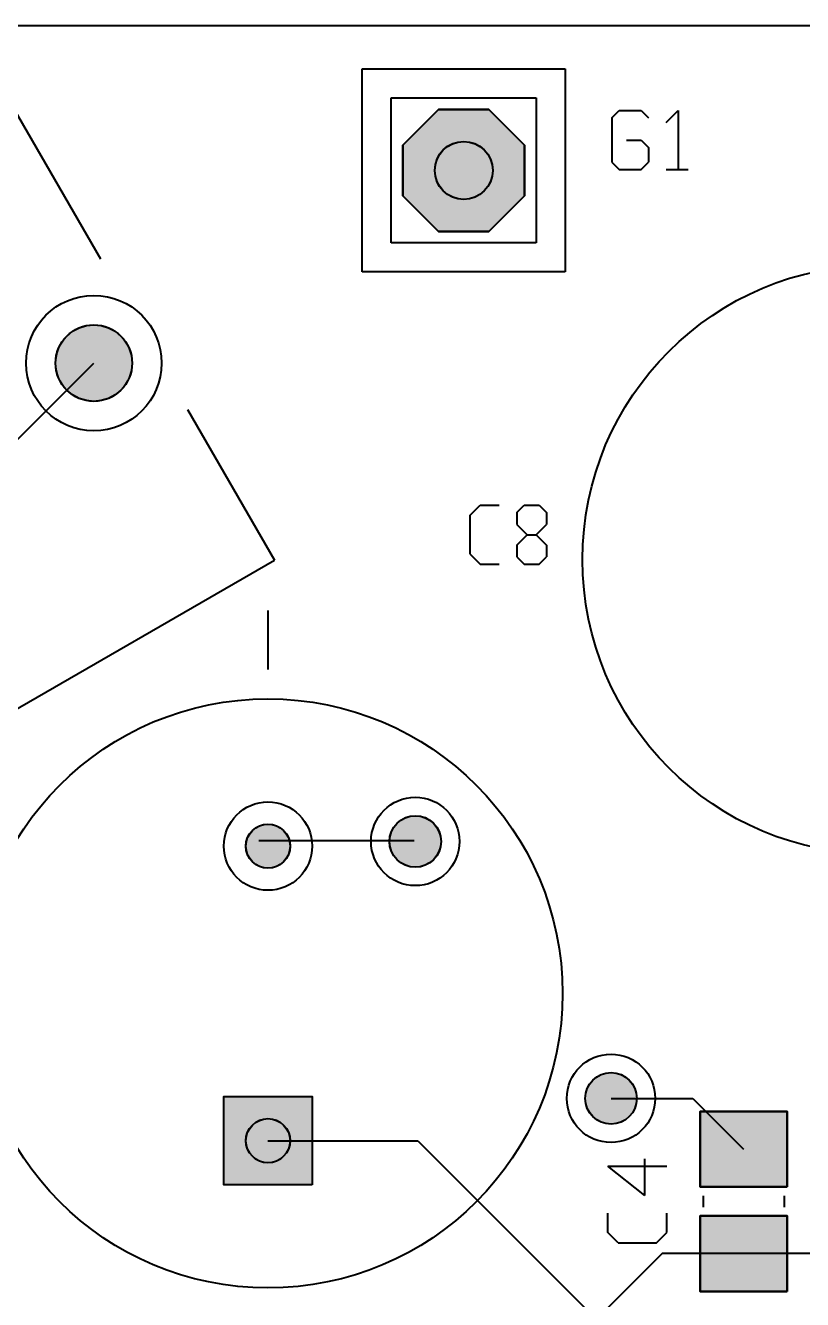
# Model space of a CAD drawing. Header units: millimetres. Extents: x 2.5 to 94, y 2.7 to 61.7.
# Drawn here: x 33.9 to 47.3, y 39.76 to 61.73 of the extents above; entities that cross this region are included whole.
import ezdxf

# ---------------------------------------------------------------- set-up
doc = ezdxf.new("R2010")
doc.units = ezdxf.units.MM
for name, color, linetype in [('bottom_copper', 7, 'Continuous'), ('bottom_silk', 7, 'Continuous'), ('drill_plated', 7, 'Continuous'), ('outline', 7, 'Continuous'), ('top_copper', 7, 'Continuous'), ('top_silk', 7, 'Continuous')]:
    doc.layers.add(name, color=color, linetype=linetype)

msp = doc.modelspace()

# ---------------------------------------------------------------- hatches: boundary and pattern name
at = {"layer": 'bottom_copper', "lineweight": 40}
for points in [[(42.508, 58.793), (41.893, 58.178), (41.023, 58.178), (40.408, 58.793), (40.408, 59.663), (41.023, 60.278), (41.893, 60.278), (42.508, 59.663), (42.508, 58.793)], [(41.948, 59.13), (41.92, 59.037), (41.874, 58.95), (41.812, 58.874), (41.736, 58.812), (41.649, 58.766), (41.556, 58.738), (41.458, 58.728), (41.36, 58.738), (41.267, 58.766), (41.18, 58.812), (41.104, 58.874), (41.042, 58.95), (40.996, 59.037), (40.968, 59.13), (40.958, 59.228), (40.968, 59.326), (40.996, 59.419), (41.042, 59.506), (41.104, 59.582), (41.18, 59.644), (41.267, 59.69), (41.36, 59.718), (41.458, 59.728), (41.556, 59.718), (41.649, 59.69), (41.736, 59.644), (41.812, 59.582), (41.874, 59.506), (41.92, 59.419), (41.948, 59.326), (41.958, 59.228), (41.948, 59.13)], [(35.726, 55.777), (35.689, 55.653), (35.628, 55.539), (35.546, 55.439), (35.445, 55.357), (35.331, 55.296), (35.207, 55.258), (35.079, 55.245), (34.95, 55.258), (34.826, 55.296), (34.712, 55.357), (34.612, 55.439), (34.529, 55.539), (34.468, 55.653), (34.431, 55.777), (34.418, 55.906), (34.431, 56.035), (34.468, 56.159), (34.529, 56.273), (34.612, 56.373), (34.712, 56.455), (34.826, 56.516), (34.95, 56.554), (35.079, 56.566), (35.207, 56.554), (35.331, 56.516), (35.445, 56.455), (35.546, 56.373), (35.628, 56.273), (35.689, 56.159), (35.726, 56.035), (35.739, 55.906), (35.726, 55.777)], [(38.456, 47.502), (38.434, 47.43), (38.399, 47.364), (38.351, 47.307), (38.294, 47.259), (38.228, 47.224), (38.156, 47.202), (38.082, 47.195), (38.008, 47.202), (37.936, 47.224), (37.87, 47.259), (37.813, 47.307), (37.765, 47.364), (37.73, 47.43), (37.708, 47.502), (37.701, 47.576), (37.708, 47.65), (37.73, 47.722), (37.765, 47.788), (37.813, 47.845), (37.87, 47.893), (37.936, 47.928), (38.008, 47.95), (38.082, 47.957), (38.156, 47.95), (38.228, 47.928), (38.294, 47.893), (38.351, 47.845), (38.399, 47.788), (38.434, 47.722), (38.456, 47.65), (38.463, 47.576), (38.456, 47.502)], [(41.058, 47.569), (41.033, 47.486), (40.992, 47.409), (40.936, 47.342), (40.869, 47.286), (40.792, 47.245), (40.709, 47.22), (40.622, 47.212), (40.535, 47.22), (40.452, 47.245), (40.375, 47.286), (40.308, 47.342), (40.252, 47.409), (40.211, 47.486), (40.186, 47.569), (40.178, 47.656), (40.186, 47.743), (40.211, 47.826), (40.252, 47.903), (40.308, 47.97), (40.375, 48.026), (40.452, 48.067), (40.535, 48.092), (40.622, 48.1), (40.709, 48.092), (40.792, 48.067), (40.869, 48.026), (40.936, 47.97), (40.992, 47.903), (41.033, 47.826), (41.058, 47.743), (41.066, 47.656), (41.058, 47.569)], [(44.434, 43.139), (44.409, 43.056), (44.368, 42.979), (44.312, 42.912), (44.245, 42.856), (44.168, 42.815), (44.085, 42.79), (43.998, 42.782), (43.911, 42.79), (43.828, 42.815), (43.751, 42.856), (43.684, 42.912), (43.628, 42.979), (43.587, 43.056), (43.562, 43.139), (43.553, 43.226), (43.562, 43.313), (43.587, 43.396), (43.628, 43.473), (43.684, 43.54), (43.751, 43.596), (43.828, 43.637), (43.911, 43.662), (43.998, 43.67), (44.085, 43.662), (44.168, 43.637), (44.245, 43.596), (44.312, 43.54), (44.368, 43.473), (44.409, 43.396), (44.434, 43.313), (44.443, 43.226), (44.434, 43.139)], [(38.844, 41.734), (37.32, 41.734), (37.32, 43.258), (38.844, 43.258), (38.844, 41.734)], [(38.456, 42.422), (38.434, 42.35), (38.399, 42.284), (38.351, 42.227), (38.294, 42.179), (38.228, 42.144), (38.156, 42.122), (38.082, 42.115), (38.008, 42.122), (37.936, 42.144), (37.87, 42.179), (37.813, 42.227), (37.765, 42.284), (37.73, 42.35), (37.708, 42.422), (37.701, 42.496), (37.708, 42.57), (37.73, 42.642), (37.765, 42.708), (37.813, 42.765), (37.87, 42.813), (37.936, 42.848), (38.008, 42.87), (38.082, 42.877), (38.156, 42.87), (38.228, 42.848), (38.294, 42.813), (38.351, 42.765), (38.399, 42.708), (38.434, 42.642), (38.456, 42.57), (38.463, 42.496), (38.456, 42.422)]]:
    msp.add_hatch(color=7, dxfattribs=at).paths.add_polyline_path(points, flags=0)
at = {"layer": 'drill_plated', "lineweight": 40}
for points in [[(41.948, 59.13), (41.92, 59.037), (41.874, 58.95), (41.812, 58.874), (41.736, 58.812), (41.649, 58.766), (41.556, 58.738), (41.458, 58.728), (41.36, 58.738), (41.267, 58.766), (41.18, 58.812), (41.104, 58.874), (41.042, 58.95), (40.996, 59.037), (40.968, 59.13), (40.958, 59.228), (40.968, 59.326), (40.996, 59.419), (41.042, 59.506), (41.104, 59.582), (41.18, 59.644), (41.267, 59.69), (41.36, 59.718), (41.458, 59.728), (41.556, 59.718), (41.649, 59.69), (41.736, 59.644), (41.812, 59.582), (41.874, 59.506), (41.92, 59.419), (41.948, 59.326), (41.958, 59.228), (41.948, 59.13)], [(35.726, 55.777), (35.689, 55.653), (35.628, 55.539), (35.546, 55.439), (35.445, 55.357), (35.331, 55.296), (35.207, 55.258), (35.079, 55.245), (34.95, 55.258), (34.826, 55.296), (34.712, 55.357), (34.612, 55.439), (34.529, 55.539), (34.468, 55.653), (34.431, 55.777), (34.418, 55.906), (34.431, 56.035), (34.468, 56.159), (34.529, 56.273), (34.612, 56.373), (34.712, 56.455), (34.826, 56.516), (34.95, 56.554), (35.079, 56.566), (35.207, 56.554), (35.331, 56.516), (35.445, 56.455), (35.546, 56.373), (35.628, 56.273), (35.689, 56.159), (35.726, 56.035), (35.739, 55.906), (35.726, 55.777)], [(38.456, 47.502), (38.434, 47.43), (38.399, 47.364), (38.351, 47.307), (38.294, 47.259), (38.228, 47.224), (38.156, 47.202), (38.082, 47.195), (38.008, 47.202), (37.936, 47.224), (37.87, 47.259), (37.813, 47.307), (37.765, 47.364), (37.73, 47.43), (37.708, 47.502), (37.701, 47.576), (37.708, 47.65), (37.73, 47.722), (37.765, 47.788), (37.813, 47.845), (37.87, 47.893), (37.936, 47.928), (38.008, 47.95), (38.082, 47.957), (38.156, 47.95), (38.228, 47.928), (38.294, 47.893), (38.351, 47.845), (38.399, 47.788), (38.434, 47.722), (38.456, 47.65), (38.463, 47.576), (38.456, 47.502)], [(41.058, 47.569), (41.033, 47.486), (40.992, 47.409), (40.936, 47.342), (40.869, 47.286), (40.792, 47.245), (40.709, 47.22), (40.622, 47.212), (40.535, 47.22), (40.452, 47.245), (40.375, 47.286), (40.308, 47.342), (40.252, 47.409), (40.211, 47.486), (40.186, 47.569), (40.178, 47.656), (40.186, 47.743), (40.211, 47.826), (40.252, 47.903), (40.308, 47.97), (40.375, 48.026), (40.452, 48.067), (40.535, 48.092), (40.622, 48.1), (40.709, 48.092), (40.792, 48.067), (40.869, 48.026), (40.936, 47.97), (40.992, 47.903), (41.033, 47.826), (41.058, 47.743), (41.066, 47.656), (41.058, 47.569)], [(44.434, 43.139), (44.409, 43.056), (44.368, 42.979), (44.312, 42.912), (44.245, 42.856), (44.168, 42.815), (44.085, 42.79), (43.998, 42.782), (43.911, 42.79), (43.828, 42.815), (43.751, 42.856), (43.684, 42.912), (43.628, 42.979), (43.587, 43.056), (43.562, 43.139), (43.553, 43.226), (43.562, 43.313), (43.587, 43.396), (43.628, 43.473), (43.684, 43.54), (43.751, 43.596), (43.828, 43.637), (43.911, 43.662), (43.998, 43.67), (44.085, 43.662), (44.168, 43.637), (44.245, 43.596), (44.312, 43.54), (44.368, 43.473), (44.409, 43.396), (44.434, 43.313), (44.443, 43.226), (44.434, 43.139)], [(38.456, 42.422), (38.434, 42.35), (38.399, 42.284), (38.351, 42.227), (38.294, 42.179), (38.228, 42.144), (38.156, 42.122), (38.082, 42.115), (38.008, 42.122), (37.936, 42.144), (37.87, 42.179), (37.813, 42.227), (37.765, 42.284), (37.73, 42.35), (37.708, 42.422), (37.701, 42.496), (37.708, 42.57), (37.73, 42.642), (37.765, 42.708), (37.813, 42.765), (37.87, 42.813), (37.936, 42.848), (38.008, 42.87), (38.082, 42.877), (38.156, 42.87), (38.228, 42.848), (38.294, 42.813), (38.351, 42.765), (38.399, 42.708), (38.434, 42.642), (38.456, 42.57), (38.463, 42.496), (38.456, 42.422)]]:
    msp.add_hatch(color=7, dxfattribs=at).paths.add_polyline_path(points, flags=0)
at = {"layer": 'top_copper', "lineweight": 40}
for points in [[(42.508, 58.793), (41.893, 58.178), (41.023, 58.178), (40.408, 58.793), (40.408, 59.663), (41.023, 60.278), (41.893, 60.278), (42.508, 59.663), (42.508, 58.793)], [(41.948, 59.13), (41.92, 59.037), (41.874, 58.95), (41.812, 58.874), (41.736, 58.812), (41.649, 58.766), (41.556, 58.738), (41.458, 58.728), (41.36, 58.738), (41.267, 58.766), (41.18, 58.812), (41.104, 58.874), (41.042, 58.95), (40.996, 59.037), (40.968, 59.13), (40.958, 59.228), (40.968, 59.326), (40.996, 59.419), (41.042, 59.506), (41.104, 59.582), (41.18, 59.644), (41.267, 59.69), (41.36, 59.718), (41.458, 59.728), (41.556, 59.718), (41.649, 59.69), (41.736, 59.644), (41.812, 59.582), (41.874, 59.506), (41.92, 59.419), (41.948, 59.326), (41.958, 59.228), (41.948, 59.13)], [(35.726, 55.777), (35.689, 55.653), (35.628, 55.539), (35.546, 55.439), (35.445, 55.357), (35.331, 55.296), (35.207, 55.258), (35.079, 55.245), (34.95, 55.258), (34.826, 55.296), (34.712, 55.357), (34.612, 55.439), (34.529, 55.539), (34.468, 55.653), (34.431, 55.777), (34.418, 55.906), (34.431, 56.035), (34.468, 56.159), (34.529, 56.273), (34.612, 56.373), (34.712, 56.455), (34.826, 56.516), (34.95, 56.554), (35.079, 56.566), (35.207, 56.554), (35.331, 56.516), (35.445, 56.455), (35.546, 56.373), (35.628, 56.273), (35.689, 56.159), (35.726, 56.035), (35.739, 55.906), (35.726, 55.777)], [(38.456, 47.502), (38.434, 47.43), (38.399, 47.364), (38.351, 47.307), (38.294, 47.259), (38.228, 47.224), (38.156, 47.202), (38.082, 47.195), (38.008, 47.202), (37.936, 47.224), (37.87, 47.259), (37.813, 47.307), (37.765, 47.364), (37.73, 47.43), (37.708, 47.502), (37.701, 47.576), (37.708, 47.65), (37.73, 47.722), (37.765, 47.788), (37.813, 47.845), (37.87, 47.893), (37.936, 47.928), (38.008, 47.95), (38.082, 47.957), (38.156, 47.95), (38.228, 47.928), (38.294, 47.893), (38.351, 47.845), (38.399, 47.788), (38.434, 47.722), (38.456, 47.65), (38.463, 47.576), (38.456, 47.502)], [(41.058, 47.569), (41.033, 47.486), (40.992, 47.409), (40.936, 47.342), (40.869, 47.286), (40.792, 47.245), (40.709, 47.22), (40.622, 47.212), (40.535, 47.22), (40.452, 47.245), (40.375, 47.286), (40.308, 47.342), (40.252, 47.409), (40.211, 47.486), (40.186, 47.569), (40.178, 47.656), (40.186, 47.743), (40.211, 47.826), (40.252, 47.903), (40.308, 47.97), (40.375, 48.026), (40.452, 48.067), (40.535, 48.092), (40.622, 48.1), (40.709, 48.092), (40.792, 48.067), (40.869, 48.026), (40.936, 47.97), (40.992, 47.903), (41.033, 47.826), (41.058, 47.743), (41.066, 47.656), (41.058, 47.569)], [(44.434, 43.139), (44.409, 43.056), (44.368, 42.979), (44.312, 42.912), (44.245, 42.856), (44.168, 42.815), (44.085, 42.79), (43.998, 42.782), (43.911, 42.79), (43.828, 42.815), (43.751, 42.856), (43.684, 42.912), (43.628, 42.979), (43.587, 43.056), (43.562, 43.139), (43.553, 43.226), (43.562, 43.313), (43.587, 43.396), (43.628, 43.473), (43.684, 43.54), (43.751, 43.596), (43.828, 43.637), (43.911, 43.662), (43.998, 43.67), (44.085, 43.662), (44.168, 43.637), (44.245, 43.596), (44.312, 43.54), (44.368, 43.473), (44.409, 43.396), (44.434, 43.313), (44.443, 43.226), (44.434, 43.139)], [(38.844, 41.734), (37.32, 41.734), (37.32, 43.258), (38.844, 43.258), (38.844, 41.734)], [(38.456, 42.422), (38.434, 42.35), (38.399, 42.284), (38.351, 42.227), (38.294, 42.179), (38.228, 42.144), (38.156, 42.122), (38.082, 42.115), (38.008, 42.122), (37.936, 42.144), (37.87, 42.179), (37.813, 42.227), (37.765, 42.284), (37.73, 42.35), (37.708, 42.422), (37.701, 42.496), (37.708, 42.57), (37.73, 42.642), (37.765, 42.708), (37.813, 42.765), (37.87, 42.813), (37.936, 42.848), (38.008, 42.87), (38.082, 42.877), (38.156, 42.87), (38.228, 42.848), (38.294, 42.813), (38.351, 42.765), (38.399, 42.708), (38.434, 42.642), (38.456, 42.57), (38.463, 42.496), (38.456, 42.422)], [(47.034, 41.698), (45.534, 41.698), (45.534, 42.998), (47.034, 42.998), (47.034, 41.698)], [(47.034, 39.898), (45.534, 39.898), (45.534, 41.198), (47.034, 41.198), (47.034, 39.898)]]:
    msp.add_hatch(color=7, dxfattribs=at).paths.add_polyline_path(points, flags=0)

# ---------------------------------------------------------------- linework, layer by layer
at = {"layer": 'bottom_copper', "color": 7, "lineweight": 40}
for p, q in [((41.023, 60.278), (40.408, 59.663)), ((41.893, 60.278), (41.023, 60.278)), ((42.508, 59.663), (41.893, 60.278)), ((40.408, 59.663), (40.408, 58.793)), ((42.508, 58.793), (42.508, 59.663)), ((40.408, 58.793), (41.023, 58.178)), ((41.893, 58.178), (42.508, 58.793)), ((41.023, 58.178), (41.893, 58.178)), ((37.32, 43.258), (38.844, 43.258)), ((37.32, 41.734), (37.32, 43.258)), ((38.844, 43.258), (38.844, 41.734)), ((38.844, 41.734), (37.32, 41.734))]:
    msp.add_line(p, q, dxfattribs=at)
for points in [[(42.508, 58.793), (41.893, 58.178), (41.023, 58.178), (40.408, 58.793), (40.408, 59.663), (41.023, 60.278), (41.893, 60.278), (42.508, 59.663), (42.508, 58.793)], [(41.948, 59.13), (41.92, 59.037), (41.874, 58.95), (41.812, 58.874), (41.736, 58.812), (41.649, 58.766), (41.556, 58.738), (41.458, 58.728), (41.36, 58.738), (41.267, 58.766), (41.18, 58.812), (41.104, 58.874), (41.042, 58.95), (40.996, 59.037), (40.968, 59.13), (40.958, 59.228), (40.968, 59.326), (40.996, 59.419), (41.042, 59.506), (41.104, 59.582), (41.18, 59.644), (41.267, 59.69), (41.36, 59.718), (41.458, 59.728), (41.556, 59.718), (41.649, 59.69), (41.736, 59.644), (41.812, 59.582), (41.874, 59.506), (41.92, 59.419), (41.948, 59.326), (41.958, 59.228), (41.948, 59.13)], [(35.726, 55.777), (35.689, 55.653), (35.628, 55.539), (35.546, 55.439), (35.445, 55.357), (35.331, 55.296), (35.207, 55.258), (35.079, 55.245), (34.95, 55.258), (34.826, 55.296), (34.712, 55.357), (34.612, 55.439), (34.529, 55.539), (34.468, 55.653), (34.431, 55.777), (34.418, 55.906), (34.431, 56.035), (34.468, 56.159), (34.529, 56.273), (34.612, 56.373), (34.712, 56.455), (34.826, 56.516), (34.95, 56.554), (35.079, 56.566), (35.207, 56.554), (35.331, 56.516), (35.445, 56.455), (35.546, 56.373), (35.628, 56.273), (35.689, 56.159), (35.726, 56.035), (35.739, 55.906), (35.726, 55.777)], [(38.456, 47.502), (38.434, 47.43), (38.399, 47.364), (38.351, 47.307), (38.294, 47.259), (38.228, 47.224), (38.156, 47.202), (38.082, 47.195), (38.008, 47.202), (37.936, 47.224), (37.87, 47.259), (37.813, 47.307), (37.765, 47.364), (37.73, 47.43), (37.708, 47.502), (37.701, 47.576), (37.708, 47.65), (37.73, 47.722), (37.765, 47.788), (37.813, 47.845), (37.87, 47.893), (37.936, 47.928), (38.008, 47.95), (38.082, 47.957), (38.156, 47.95), (38.228, 47.928), (38.294, 47.893), (38.351, 47.845), (38.399, 47.788), (38.434, 47.722), (38.456, 47.65), (38.463, 47.576), (38.456, 47.502)], [(41.058, 47.569), (41.033, 47.486), (40.992, 47.409), (40.936, 47.342), (40.869, 47.286), (40.792, 47.245), (40.709, 47.22), (40.622, 47.212), (40.535, 47.22), (40.452, 47.245), (40.375, 47.286), (40.308, 47.342), (40.252, 47.409), (40.211, 47.486), (40.186, 47.569), (40.178, 47.656), (40.186, 47.743), (40.211, 47.826), (40.252, 47.903), (40.308, 47.97), (40.375, 48.026), (40.452, 48.067), (40.535, 48.092), (40.622, 48.1), (40.709, 48.092), (40.792, 48.067), (40.869, 48.026), (40.936, 47.97), (40.992, 47.903), (41.033, 47.826), (41.058, 47.743), (41.066, 47.656), (41.058, 47.569)], [(44.434, 43.139), (44.409, 43.056), (44.368, 42.979), (44.312, 42.912), (44.245, 42.856), (44.168, 42.815), (44.085, 42.79), (43.998, 42.782), (43.911, 42.79), (43.828, 42.815), (43.751, 42.856), (43.684, 42.912), (43.628, 42.979), (43.587, 43.056), (43.562, 43.139), (43.553, 43.226), (43.562, 43.313), (43.587, 43.396), (43.628, 43.473), (43.684, 43.54), (43.751, 43.596), (43.828, 43.637), (43.911, 43.662), (43.998, 43.67), (44.085, 43.662), (44.168, 43.637), (44.245, 43.596), (44.312, 43.54), (44.368, 43.473), (44.409, 43.396), (44.434, 43.313), (44.443, 43.226), (44.434, 43.139)], [(38.844, 41.734), (37.32, 41.734), (37.32, 43.258), (38.844, 43.258), (38.844, 41.734)], [(38.456, 42.422), (38.434, 42.35), (38.399, 42.284), (38.351, 42.227), (38.294, 42.179), (38.228, 42.144), (38.156, 42.122), (38.082, 42.115), (38.008, 42.122), (37.936, 42.144), (37.87, 42.179), (37.813, 42.227), (37.765, 42.284), (37.73, 42.35), (37.708, 42.422), (37.701, 42.496), (37.708, 42.57), (37.73, 42.642), (37.765, 42.708), (37.813, 42.765), (37.87, 42.813), (37.936, 42.848), (38.008, 42.87), (38.082, 42.877), (38.156, 42.87), (38.228, 42.848), (38.294, 42.813), (38.351, 42.765), (38.399, 42.708), (38.434, 42.642), (38.456, 42.57), (38.463, 42.496), (38.456, 42.422)]]:
    msp.add_lwpolyline(points, close=True, dxfattribs=at)
for centre, major_axis in [((41.458, 59.228), (0.5, 0)), ((35.079, 55.906), (1.168, 0)), ((35.079, 55.906), (0.66, 0)), ((38.082, 47.576), (0.762, 0)), ((40.622, 47.656), (0.762, 0)), ((38.082, 47.576), (0.381, 0)), ((40.622, 47.656), (0.444, 0)), ((43.998, 43.226), (0.762, 0)), ((43.998, 43.226), (0.444, 0)), ((38.082, 42.496), (0.381, 0))]:
    msp.add_ellipse(centre, major_axis=major_axis, ratio=1, dxfattribs=at)
at = {"layer": 'bottom_silk', "color": 7, "lineweight": 40}
msp.add_line((2.458, 61.728), (93.958, 61.728), dxfattribs=at)
at = {"layer": 'drill_plated', "color": 7, "lineweight": 40}
for points in [[(41.948, 59.13), (41.92, 59.037), (41.874, 58.95), (41.812, 58.874), (41.736, 58.812), (41.649, 58.766), (41.556, 58.738), (41.458, 58.728), (41.36, 58.738), (41.267, 58.766), (41.18, 58.812), (41.104, 58.874), (41.042, 58.95), (40.996, 59.037), (40.968, 59.13), (40.958, 59.228), (40.968, 59.326), (40.996, 59.419), (41.042, 59.506), (41.104, 59.582), (41.18, 59.644), (41.267, 59.69), (41.36, 59.718), (41.458, 59.728), (41.556, 59.718), (41.649, 59.69), (41.736, 59.644), (41.812, 59.582), (41.874, 59.506), (41.92, 59.419), (41.948, 59.326), (41.958, 59.228), (41.948, 59.13)], [(35.726, 55.777), (35.689, 55.653), (35.628, 55.539), (35.546, 55.439), (35.445, 55.357), (35.331, 55.296), (35.207, 55.258), (35.079, 55.245), (34.95, 55.258), (34.826, 55.296), (34.712, 55.357), (34.612, 55.439), (34.529, 55.539), (34.468, 55.653), (34.431, 55.777), (34.418, 55.906), (34.431, 56.035), (34.468, 56.159), (34.529, 56.273), (34.612, 56.373), (34.712, 56.455), (34.826, 56.516), (34.95, 56.554), (35.079, 56.566), (35.207, 56.554), (35.331, 56.516), (35.445, 56.455), (35.546, 56.373), (35.628, 56.273), (35.689, 56.159), (35.726, 56.035), (35.739, 55.906), (35.726, 55.777)], [(38.456, 47.502), (38.434, 47.43), (38.399, 47.364), (38.351, 47.307), (38.294, 47.259), (38.228, 47.224), (38.156, 47.202), (38.082, 47.195), (38.008, 47.202), (37.936, 47.224), (37.87, 47.259), (37.813, 47.307), (37.765, 47.364), (37.73, 47.43), (37.708, 47.502), (37.701, 47.576), (37.708, 47.65), (37.73, 47.722), (37.765, 47.788), (37.813, 47.845), (37.87, 47.893), (37.936, 47.928), (38.008, 47.95), (38.082, 47.957), (38.156, 47.95), (38.228, 47.928), (38.294, 47.893), (38.351, 47.845), (38.399, 47.788), (38.434, 47.722), (38.456, 47.65), (38.463, 47.576), (38.456, 47.502)], [(41.058, 47.569), (41.033, 47.486), (40.992, 47.409), (40.936, 47.342), (40.869, 47.286), (40.792, 47.245), (40.709, 47.22), (40.622, 47.212), (40.535, 47.22), (40.452, 47.245), (40.375, 47.286), (40.308, 47.342), (40.252, 47.409), (40.211, 47.486), (40.186, 47.569), (40.178, 47.656), (40.186, 47.743), (40.211, 47.826), (40.252, 47.903), (40.308, 47.97), (40.375, 48.026), (40.452, 48.067), (40.535, 48.092), (40.622, 48.1), (40.709, 48.092), (40.792, 48.067), (40.869, 48.026), (40.936, 47.97), (40.992, 47.903), (41.033, 47.826), (41.058, 47.743), (41.066, 47.656), (41.058, 47.569)], [(44.434, 43.139), (44.409, 43.056), (44.368, 42.979), (44.312, 42.912), (44.245, 42.856), (44.168, 42.815), (44.085, 42.79), (43.998, 42.782), (43.911, 42.79), (43.828, 42.815), (43.751, 42.856), (43.684, 42.912), (43.628, 42.979), (43.587, 43.056), (43.562, 43.139), (43.553, 43.226), (43.562, 43.313), (43.587, 43.396), (43.628, 43.473), (43.684, 43.54), (43.751, 43.596), (43.828, 43.637), (43.911, 43.662), (43.998, 43.67), (44.085, 43.662), (44.168, 43.637), (44.245, 43.596), (44.312, 43.54), (44.368, 43.473), (44.409, 43.396), (44.434, 43.313), (44.443, 43.226), (44.434, 43.139)], [(38.456, 42.422), (38.434, 42.35), (38.399, 42.284), (38.351, 42.227), (38.294, 42.179), (38.228, 42.144), (38.156, 42.122), (38.082, 42.115), (38.008, 42.122), (37.936, 42.144), (37.87, 42.179), (37.813, 42.227), (37.765, 42.284), (37.73, 42.35), (37.708, 42.422), (37.701, 42.496), (37.708, 42.57), (37.73, 42.642), (37.765, 42.708), (37.813, 42.765), (37.87, 42.813), (37.936, 42.848), (38.008, 42.87), (38.082, 42.877), (38.156, 42.87), (38.228, 42.848), (38.294, 42.813), (38.351, 42.765), (38.399, 42.708), (38.434, 42.642), (38.456, 42.57), (38.463, 42.496), (38.456, 42.422)]]:
    msp.add_lwpolyline(points, close=True, dxfattribs=at)
for centre, major_axis in [((41.458, 59.228), (0.5, 0)), ((35.079, 55.906), (0.66, 0)), ((38.082, 47.576), (0.381, 0)), ((40.622, 47.656), (0.444, 0)), ((43.998, 43.226), (0.444, 0)), ((38.082, 42.496), (0.381, 0))]:
    msp.add_ellipse(centre, major_axis=major_axis, ratio=1, dxfattribs=at)
at = {"layer": 'outline', "color": 7, "lineweight": 40}
msp.add_line((2.458, 61.728), (93.958, 61.728), dxfattribs=at)
at = {"layer": 'top_copper', "color": 7, "lineweight": 40}
for p, q in [((41.023, 60.278), (40.408, 59.663)), ((41.893, 60.278), (41.023, 60.278)), ((42.508, 59.663), (41.893, 60.278)), ((40.408, 59.663), (40.408, 58.793)), ((42.508, 58.793), (42.508, 59.663)), ((40.408, 58.793), (41.023, 58.178)), ((41.893, 58.178), (42.508, 58.793)), ((41.023, 58.178), (41.893, 58.178)), ((31.27, 52.097), (35.079, 55.906)), ((37.922, 47.672), (40.605, 47.672)), ((37.32, 43.258), (38.844, 43.258)), ((37.32, 41.734), (37.32, 43.258)), ((38.844, 43.258), (38.844, 41.734)), ((43.998, 43.226), (45.406, 43.226)), ((45.406, 43.226), (46.284, 42.348)), ((45.534, 42.998), (45.534, 41.698)), ((47.034, 42.998), (45.534, 42.998)), ((47.034, 41.698), (47.034, 42.998)), ((38.082, 42.496), (40.664, 42.496)), ((40.664, 42.496), (43.744, 39.416)), ((38.844, 41.734), (37.32, 41.734)), ((45.534, 41.698), (47.034, 41.698)), ((45.534, 41.198), (45.534, 39.898)), ((47.034, 41.198), (45.534, 41.198)), ((47.034, 39.898), (47.034, 41.198)), ((44.881, 40.553), (42.728, 38.4)), ((53.953, 40.553), (44.881, 40.553)), ((45.534, 39.898), (47.034, 39.898))]:
    msp.add_line(p, q, dxfattribs=at)
for points in [[(42.508, 58.793), (41.893, 58.178), (41.023, 58.178), (40.408, 58.793), (40.408, 59.663), (41.023, 60.278), (41.893, 60.278), (42.508, 59.663), (42.508, 58.793)], [(41.948, 59.13), (41.92, 59.037), (41.874, 58.95), (41.812, 58.874), (41.736, 58.812), (41.649, 58.766), (41.556, 58.738), (41.458, 58.728), (41.36, 58.738), (41.267, 58.766), (41.18, 58.812), (41.104, 58.874), (41.042, 58.95), (40.996, 59.037), (40.968, 59.13), (40.958, 59.228), (40.968, 59.326), (40.996, 59.419), (41.042, 59.506), (41.104, 59.582), (41.18, 59.644), (41.267, 59.69), (41.36, 59.718), (41.458, 59.728), (41.556, 59.718), (41.649, 59.69), (41.736, 59.644), (41.812, 59.582), (41.874, 59.506), (41.92, 59.419), (41.948, 59.326), (41.958, 59.228), (41.948, 59.13)], [(35.726, 55.777), (35.689, 55.653), (35.628, 55.539), (35.546, 55.439), (35.445, 55.357), (35.331, 55.296), (35.207, 55.258), (35.079, 55.245), (34.95, 55.258), (34.826, 55.296), (34.712, 55.357), (34.612, 55.439), (34.529, 55.539), (34.468, 55.653), (34.431, 55.777), (34.418, 55.906), (34.431, 56.035), (34.468, 56.159), (34.529, 56.273), (34.612, 56.373), (34.712, 56.455), (34.826, 56.516), (34.95, 56.554), (35.079, 56.566), (35.207, 56.554), (35.331, 56.516), (35.445, 56.455), (35.546, 56.373), (35.628, 56.273), (35.689, 56.159), (35.726, 56.035), (35.739, 55.906), (35.726, 55.777)], [(38.456, 47.502), (38.434, 47.43), (38.399, 47.364), (38.351, 47.307), (38.294, 47.259), (38.228, 47.224), (38.156, 47.202), (38.082, 47.195), (38.008, 47.202), (37.936, 47.224), (37.87, 47.259), (37.813, 47.307), (37.765, 47.364), (37.73, 47.43), (37.708, 47.502), (37.701, 47.576), (37.708, 47.65), (37.73, 47.722), (37.765, 47.788), (37.813, 47.845), (37.87, 47.893), (37.936, 47.928), (38.008, 47.95), (38.082, 47.957), (38.156, 47.95), (38.228, 47.928), (38.294, 47.893), (38.351, 47.845), (38.399, 47.788), (38.434, 47.722), (38.456, 47.65), (38.463, 47.576), (38.456, 47.502)], [(41.058, 47.569), (41.033, 47.486), (40.992, 47.409), (40.936, 47.342), (40.869, 47.286), (40.792, 47.245), (40.709, 47.22), (40.622, 47.212), (40.535, 47.22), (40.452, 47.245), (40.375, 47.286), (40.308, 47.342), (40.252, 47.409), (40.211, 47.486), (40.186, 47.569), (40.178, 47.656), (40.186, 47.743), (40.211, 47.826), (40.252, 47.903), (40.308, 47.97), (40.375, 48.026), (40.452, 48.067), (40.535, 48.092), (40.622, 48.1), (40.709, 48.092), (40.792, 48.067), (40.869, 48.026), (40.936, 47.97), (40.992, 47.903), (41.033, 47.826), (41.058, 47.743), (41.066, 47.656), (41.058, 47.569)], [(44.434, 43.139), (44.409, 43.056), (44.368, 42.979), (44.312, 42.912), (44.245, 42.856), (44.168, 42.815), (44.085, 42.79), (43.998, 42.782), (43.911, 42.79), (43.828, 42.815), (43.751, 42.856), (43.684, 42.912), (43.628, 42.979), (43.587, 43.056), (43.562, 43.139), (43.553, 43.226), (43.562, 43.313), (43.587, 43.396), (43.628, 43.473), (43.684, 43.54), (43.751, 43.596), (43.828, 43.637), (43.911, 43.662), (43.998, 43.67), (44.085, 43.662), (44.168, 43.637), (44.245, 43.596), (44.312, 43.54), (44.368, 43.473), (44.409, 43.396), (44.434, 43.313), (44.443, 43.226), (44.434, 43.139)], [(38.844, 41.734), (37.32, 41.734), (37.32, 43.258), (38.844, 43.258), (38.844, 41.734)], [(38.456, 42.422), (38.434, 42.35), (38.399, 42.284), (38.351, 42.227), (38.294, 42.179), (38.228, 42.144), (38.156, 42.122), (38.082, 42.115), (38.008, 42.122), (37.936, 42.144), (37.87, 42.179), (37.813, 42.227), (37.765, 42.284), (37.73, 42.35), (37.708, 42.422), (37.701, 42.496), (37.708, 42.57), (37.73, 42.642), (37.765, 42.708), (37.813, 42.765), (37.87, 42.813), (37.936, 42.848), (38.008, 42.87), (38.082, 42.877), (38.156, 42.87), (38.228, 42.848), (38.294, 42.813), (38.351, 42.765), (38.399, 42.708), (38.434, 42.642), (38.456, 42.57), (38.463, 42.496), (38.456, 42.422)], [(47.034, 41.698), (45.534, 41.698), (45.534, 42.998), (47.034, 42.998), (47.034, 41.698)], [(47.034, 39.898), (45.534, 39.898), (45.534, 41.198), (47.034, 41.198), (47.034, 39.898)]]:
    msp.add_lwpolyline(points, close=True, dxfattribs=at)
for centre, major_axis in [((41.458, 59.228), (0.5, 0)), ((35.079, 55.906), (1.168, 0)), ((35.079, 55.906), (0.66, 0)), ((38.082, 47.576), (0.762, 0)), ((40.622, 47.656), (0.762, 0)), ((38.082, 47.576), (0.381, 0)), ((40.622, 47.656), (0.444, 0)), ((43.998, 43.226), (0.762, 0)), ((43.998, 43.226), (0.444, 0)), ((38.082, 42.496), (0.381, 0))]:
    msp.add_ellipse(centre, major_axis=major_axis, ratio=1, dxfattribs=at)
at = {"layer": 'top_silk', "color": 7, "lineweight": 40}
for p, q in [((2.458, 61.728), (93.958, 61.728)), ((39.708, 57.478), (39.708, 60.978)), ((39.708, 60.978), (43.208, 60.978)), ((43.208, 60.978), (43.208, 57.478)), ((40.208, 60.478), (42.708, 60.478)), ((40.208, 57.978), (40.208, 60.478)), ((42.708, 60.478), (42.708, 57.978)), ((33.695, 60.303), (35.195, 57.705)), ((44.01, 60.133), (44.137, 60.26)), ((44.137, 60.26), (44.518, 60.26)), ((44.518, 60.26), (44.645, 60.133)), ((44.95, 60.057), (45.153, 60.26)), ((45.153, 60.26), (45.153, 59.244)), ((44.01, 60.133), (44.01, 59.371)), ((44.264, 59.752), (44.518, 59.752)), ((44.518, 59.752), (44.645, 59.625)), ((44.645, 59.625), (44.645, 59.371)), ((44.01, 59.371), (44.137, 59.244)), ((44.518, 59.244), (44.645, 59.371)), ((44.137, 59.244), (44.518, 59.244)), ((44.95, 59.244), (45.331, 59.244)), ((42.708, 57.978), (40.208, 57.978)), ((43.208, 57.478), (39.708, 57.478)), ((36.695, 55.107), (38.195, 52.509)), ((41.562, 53.276), (41.74, 53.454)), ((41.74, 53.454), (42.07, 53.454)), ((42.375, 53.327), (42.502, 53.454)), ((42.502, 53.454), (42.756, 53.454)), ((42.756, 53.454), (42.883, 53.327)), ((41.562, 53.276), (41.562, 52.616)), ((42.375, 53.327), (42.375, 53.124)), ((42.883, 53.327), (42.883, 53.124)), ((42.375, 53.124), (42.553, 52.946)), ((42.705, 52.946), (42.883, 53.124)), ((42.375, 52.768), (42.553, 52.946)), ((42.375, 52.768), (42.375, 52.565)), ((42.553, 52.946), (42.705, 52.946)), ((42.705, 52.946), (42.883, 52.768)), ((42.883, 52.768), (42.883, 52.565)), ((41.562, 52.616), (41.74, 52.438)), ((42.375, 52.565), (42.502, 52.438)), ((42.756, 52.438), (42.883, 52.565)), ((16.977, 40.259), (38.195, 52.509)), ((41.74, 52.438), (42.07, 52.438)), ((42.502, 52.438), (42.756, 52.438)), ((38.082, 51.64), (38.082, 50.624)), ((44.579, 41.549), (43.944, 42.057)), ((43.944, 42.057), (44.96, 42.057)), ((44.579, 41.549), (44.579, 42.184)), ((45.584, 41.548), (45.584, 41.348)), ((46.984, 41.548), (46.984, 41.348)), ((43.944, 40.914), (43.944, 41.244)), ((44.96, 40.914), (44.96, 41.244)), ((44.122, 40.736), (43.944, 40.914)), ((44.782, 40.736), (44.96, 40.914)), ((44.122, 40.736), (44.782, 40.736))]:
    msp.add_line(p, q, dxfattribs=at)
for centre in [(48.586, 52.516), (38.082, 45.036)]:
    msp.add_ellipse(centre, major_axis=(5.08, 0), ratio=1, dxfattribs=at)

doc.saveas('drawing.dxf')
